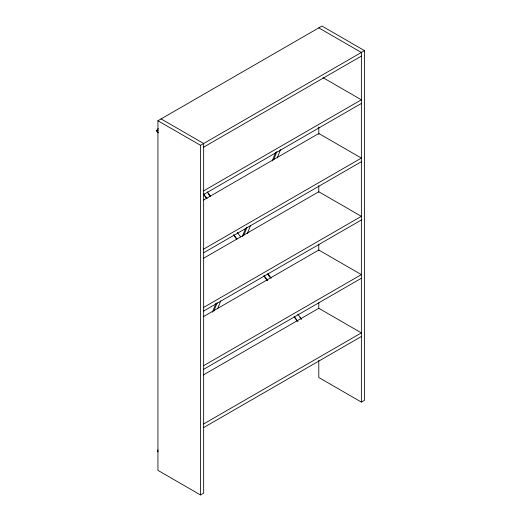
<?xml version="1.0" encoding="UTF-8"?>
<svg xmlns="http://www.w3.org/2000/svg" width="521" height="521" viewBox="0 0 521 521"><rect width="100%" height="100%" fill="white"/><g stroke="black" fill="none" stroke-linecap="round" stroke-linejoin="round"><path stroke-width="0.78" d="M158.045 449.844L157.446 451.355L158.234 451.811M212.464 312.183L216.046 303.105M242.356 236.547L245.645 228.224M272.255 160.904L275.544 152.588M213.844 311.122L217.133 302.805M243.743 235.485L247.032 227.169M273.642 159.849L276.931 151.533M217.758 308.386L220.748 300.819M247.358 233.506L250.647 225.183M277.257 157.87L280.545 149.547M157.928 132.77L156.476 130.81L158.28 128.524M158.234 132.575L157.264 131.266L158.169 130.12M161.087 118.918L203.665 143.503L203.665 493.127L200.513 494.95L157.935 470.365L157.935 120.742L321.945 26.05L364.524 50.635L364.524 400.258L361.366 402.082L318.787 377.497L318.787 360.421M157.935 120.742L200.513 145.32L364.524 50.635M203.665 147.143L361.366 56.099M203.665 190.849L361.366 99.798L322.981 77.636M203.665 194.489L361.366 103.438M203.333 200.149L318.787 133.487L361.366 158.071L203.665 249.116M203.665 252.763L361.366 161.712M203.333 258.416L318.787 191.761L361.366 216.339L203.665 307.39M203.665 311.03L361.366 219.986M203.333 316.69L318.787 250.028L361.366 274.613L203.665 365.664M203.665 369.304L361.366 278.253M203.333 374.964L318.787 308.302L361.366 332.886L203.665 423.931M203.665 427.572L361.366 336.527M318.787 27.873L361.366 52.452L361.366 402.082M156.476 130.81L157.264 131.266M207.358 191.897L210.738 196.469M237.329 232.425L240.715 237.003M267.794 273.61L271.174 278.188M297.771 314.137L301.639 319.366M208.016 193.402L209.95 196.02M267.97 274.463L270.386 277.732M299.881 317.608L300.851 318.911M203.678 194.02L207.065 198.599M233.655 234.554L237.042 239.126M264.121 275.733L267.501 280.311M294.098 316.267L297.966 321.496M203.379 194.222L206.759 198.794M233.838 235.401L236.736 239.328M263.815 275.935L267.195 280.506M294.274 317.113L297.172 321.04M318.787 127.065L318.787 134.385M318.787 185.613L318.787 192.112M318.787 244.154L318.787 250.66M318.787 302.694L318.787 308.386M200.513 145.32L200.513 494.95"/></g></svg>
